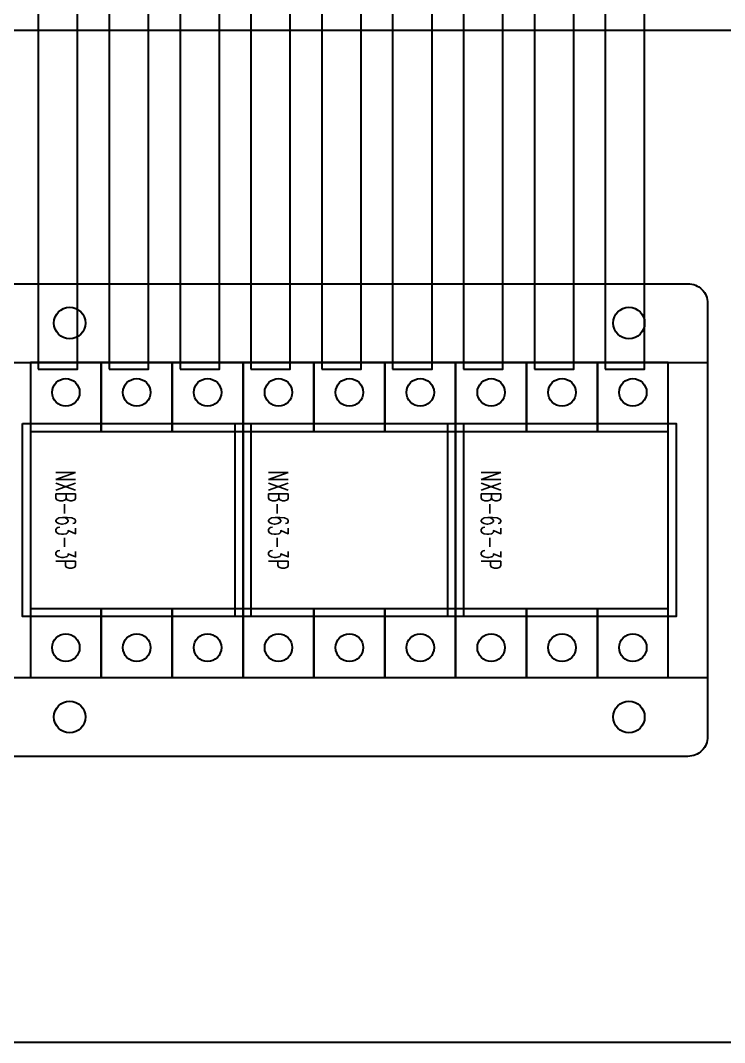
# Model space of a CAD drawing. Header units: millimetres. Extents: x 28713 to 59118, y -54378 to -19615.
# Drawn here: x 38016.4 to 38195.2, y -25859.4 to -25599.9 of the extents above; entities that cross this region are included whole.
import ezdxf
from ezdxf.enums import TextEntityAlignment as Align

# ---------------------------------------------------------------- set-up
doc = ezdxf.new("R2010")
doc.units = ezdxf.units.MM
doc.header["$LTSCALE"] = 3
for name, color, linetype in [('@.VISIBLE', 7, 'Continuous'), ('equipments', 2, 'Continuous'), ('TEXT', 7, 'Continuous')]:
    doc.layers.add(name, color=color, linetype=linetype)
doc.styles.add('Ann_w01', font='romans.shx', dxfattribs={"width": 0.6, "bigfont": 'chineset.shx'})

msp = doc.modelspace()

# ---------------------------------------------------------------- linework, layer by layer
at = {"layer": '@.VISIBLE'}
for p, q in [((38008.95, -25686.74), (38190.95, -25686.74)), ((38008.95, -25766.74), (38190.95, -25766.74))]:
    msp.add_line(p, q, dxfattribs=at)
at = {"layer": '@.VISIBLE', "color": 1}
for points in [[(38020.95, -25688.44), (38030.95, -25688.44), (38030.95, -25484.44), (38020.95, -25484.44)], [(38074.95, -25688.44), (38084.95, -25688.44), (38084.95, -25484.44), (38074.95, -25484.44)], [(38128.95, -25688.44), (38138.95, -25688.44), (38138.95, -25484.44), (38128.95, -25484.44)]]:
    msp.add_lwpolyline(points, close=True, dxfattribs=at)
at = {"layer": '@.VISIBLE', "color": 2}
for points in [[(38038.95, -25688.44), (38048.95, -25688.44), (38048.95, -25484.44), (38038.95, -25484.44)], [(38092.95, -25688.44), (38102.95, -25688.44), (38102.95, -25484.43), (38092.95, -25484.43)], [(38146.95, -25688.44), (38156.95, -25688.44), (38156.95, -25484.41), (38146.95, -25484.41)]]:
    msp.add_lwpolyline(points, close=True, dxfattribs=at)
at = {"layer": '@.VISIBLE', "color": 4}
for points in [[(38056.95, -25688.44), (38066.95, -25688.44), (38066.95, -25484.44), (38056.95, -25484.44)], [(38110.95, -25688.44), (38120.95, -25688.44), (38120.95, -25484.43), (38110.95, -25484.43)], [(38164.95, -25688.44), (38174.95, -25688.44), (38174.95, -25484.41), (38164.95, -25484.41)]]:
    msp.add_lwpolyline(points, close=True, dxfattribs=at)
at = {"layer": '@.VISIBLE'}
for points in [[(37525.45, -25602.41), (38284.45, -25602.41), (38284.45, -25859.41), (37525.45, -25859.41)], [(38016.95, -25702.24), (38074.95, -25702.24), (38074.95, -25751.24), (38016.95, -25751.24)], [(38070.95, -25702.24), (38128.95, -25702.24), (38128.95, -25751.24), (38070.95, -25751.24)], [(38124.95, -25702.24), (38182.95, -25702.24), (38182.95, -25751.24), (38124.95, -25751.24)]]:
    msp.add_lwpolyline(points, close=True, dxfattribs=at)
msp.add_lwpolyline([(38013.95, -25666.74), (38185.95, -25666.74, -0.414214), (38190.95, -25671.74), (38190.95, -25781.74, -0.414214), (38185.95, -25786.74), (38013.95, -25786.74, -0.414214), (38008.95, -25781.74), (38008.95, -25671.74, -0.414214)], format="xyb", close=True, dxfattribs=at)
at = {"layer": '@.VISIBLE', "color": 2}
for centre in [(38028.95, -25676.74), (38170.95, -25676.74), (38028.95, -25776.74), (38170.95, -25776.74)]:
    msp.add_circle(centre, 4, dxfattribs=at)
at = {"layer": 'equipments', "color": 2}
for p, q in [((38018.95, -25704.24), (38072.95, -25704.24)), ((38072.95, -25704.24), (38126.95, -25704.24)), ((38126.95, -25704.24), (38180.95, -25704.24)), ((38018.95, -25749.24), (38072.95, -25749.24)), ((38072.95, -25749.24), (38126.95, -25749.24)), ((38126.95, -25749.24), (38180.95, -25749.24))]:
    msp.add_line(p, q, dxfattribs=at)
for points in [[(38036.95, -25704.24), (38036.95, -25686.74), (38018.95, -25686.74), (38018.95, -25766.74), (38036.95, -25766.74), (38036.95, -25749.24)], [(38054.95, -25704.24), (38054.95, -25686.74), (38036.95, -25686.74), (38036.95, -25704.24)], [(38054.95, -25749.24), (38054.95, -25766.74), (38072.95, -25766.74), (38072.95, -25686.74), (38054.95, -25686.74), (38054.95, -25704.24)], [(38090.95, -25704.24), (38090.95, -25686.74), (38072.95, -25686.74), (38072.95, -25766.74), (38090.95, -25766.74), (38090.95, -25749.24)], [(38108.95, -25704.24), (38108.95, -25686.74), (38090.95, -25686.74), (38090.95, -25704.24)], [(38108.95, -25749.24), (38108.95, -25766.74), (38126.95, -25766.74), (38126.95, -25686.74), (38108.95, -25686.74), (38108.95, -25704.24)], [(38144.95, -25704.24), (38144.95, -25686.74), (38126.95, -25686.74), (38126.95, -25766.74), (38144.95, -25766.74), (38144.95, -25749.24)], [(38162.95, -25704.24), (38162.95, -25686.74), (38144.95, -25686.74), (38144.95, -25704.24)], [(38162.95, -25749.24), (38162.95, -25766.74), (38180.95, -25766.74), (38180.95, -25686.74), (38162.95, -25686.74), (38162.95, -25704.24)], [(38036.95, -25749.24), (38036.95, -25766.74), (38054.95, -25766.74), (38054.95, -25749.24)], [(38090.95, -25749.24), (38090.95, -25766.74), (38108.95, -25766.74), (38108.95, -25749.24)], [(38144.95, -25749.24), (38144.95, -25766.74), (38162.95, -25766.74), (38162.95, -25749.24)]]:
    msp.add_lwpolyline(points, dxfattribs=at)
for centre in [(38027.96, -25694.34), (38045.96, -25694.34), (38063.96, -25694.34), (38081.96, -25694.34), (38099.96, -25694.34), (38117.96, -25694.34), (38135.96, -25694.34), (38153.96, -25694.34), (38171.96, -25694.34), (38027.96, -25759.14), (38045.96, -25759.14), (38063.96, -25759.14), (38081.96, -25759.14), (38099.96, -25759.14), (38117.96, -25759.14), (38135.96, -25759.14), (38153.96, -25759.14), (38171.96, -25759.14)]:
    msp.add_circle(centre, 3.5, dxfattribs=at)

# ---------------------------------------------------------------- texts
at = {"layer": 'TEXT', "style": 'Ann_w01', "width": 0.6}
for p in [(38027.95, -25726.74), (38081.95, -25726.74), (38135.95, -25726.74)]:
    msp.add_text('NXB-63-3P', height=5, rotation=270, dxfattribs=at).set_placement(p, align=Align.MIDDLE_CENTER)

doc.saveas('drawing.dxf')
